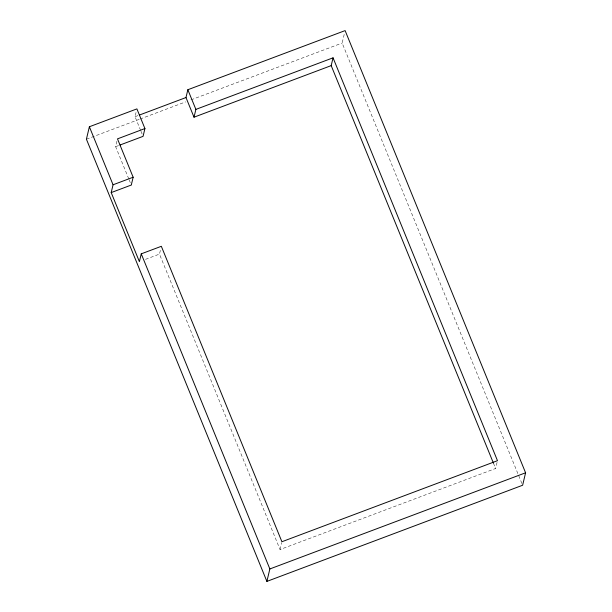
<?xml version="1.0" encoding="UTF-8"?>
<svg xmlns="http://www.w3.org/2000/svg" width="612" height="612" viewBox="0 0 612 612"><rect width="100%" height="100%" fill="white"/><g stroke="black" fill="none" stroke-linecap="round" stroke-linejoin="round"><path stroke-width="0.46" stroke-dasharray="3.06 2.29" d="M128.795 178.934L115.63 146.673L117.076 140.599M140.622 130.371L135.038 116.693L136.277 111.491M497.066 462.42L495.621 468.486L280.051 549.545L159.472 254.102L160.711 248.9M521.898 483.472L342.146 43.047L344.48 33.27M280.051 549.545L281.704 542.607M135.038 116.693L138.61 115.347M86.414 139.207L139.169 119.371M140.064 119.034L185.666 101.883M191.028 99.863L342.146 43.047M115.63 146.673L119.172 145.342M145.503 259.358L159.472 254.102M493.456 463.192L495.621 468.486M140.967 131.228L142.367 134.648M129.155 179.806L131.289 185.038"/><path stroke-width="0.92" d="M120.051 145.006L143.063 136.354L144.922 128.551L136.897 108.89L89.375 126.753L86.414 139.207L266.886 581.4L522.625 485.247L525.586 472.793L345.114 30.6L187.846 89.734L185.987 97.538L194.012 117.198L331.191 65.622L333.05 57.819L195.878 109.395L194.012 117.198M333.05 57.819L497.479 460.683L281.91 541.735L161.331 246.299L141.25 253.85L139.391 261.653L111.2 192.589L113.059 184.786L89.375 126.753M144.922 128.551L117.489 138.87L133.148 177.235L131.289 185.038L111.2 192.589M266.886 581.4L269.854 568.953L141.25 253.85M139.505 115.01L185.987 97.538M113.059 184.786L133.148 177.235M269.854 568.953L525.586 472.793M331.191 65.622L493.456 463.192M187.846 89.734L195.878 109.395"/></g></svg>
